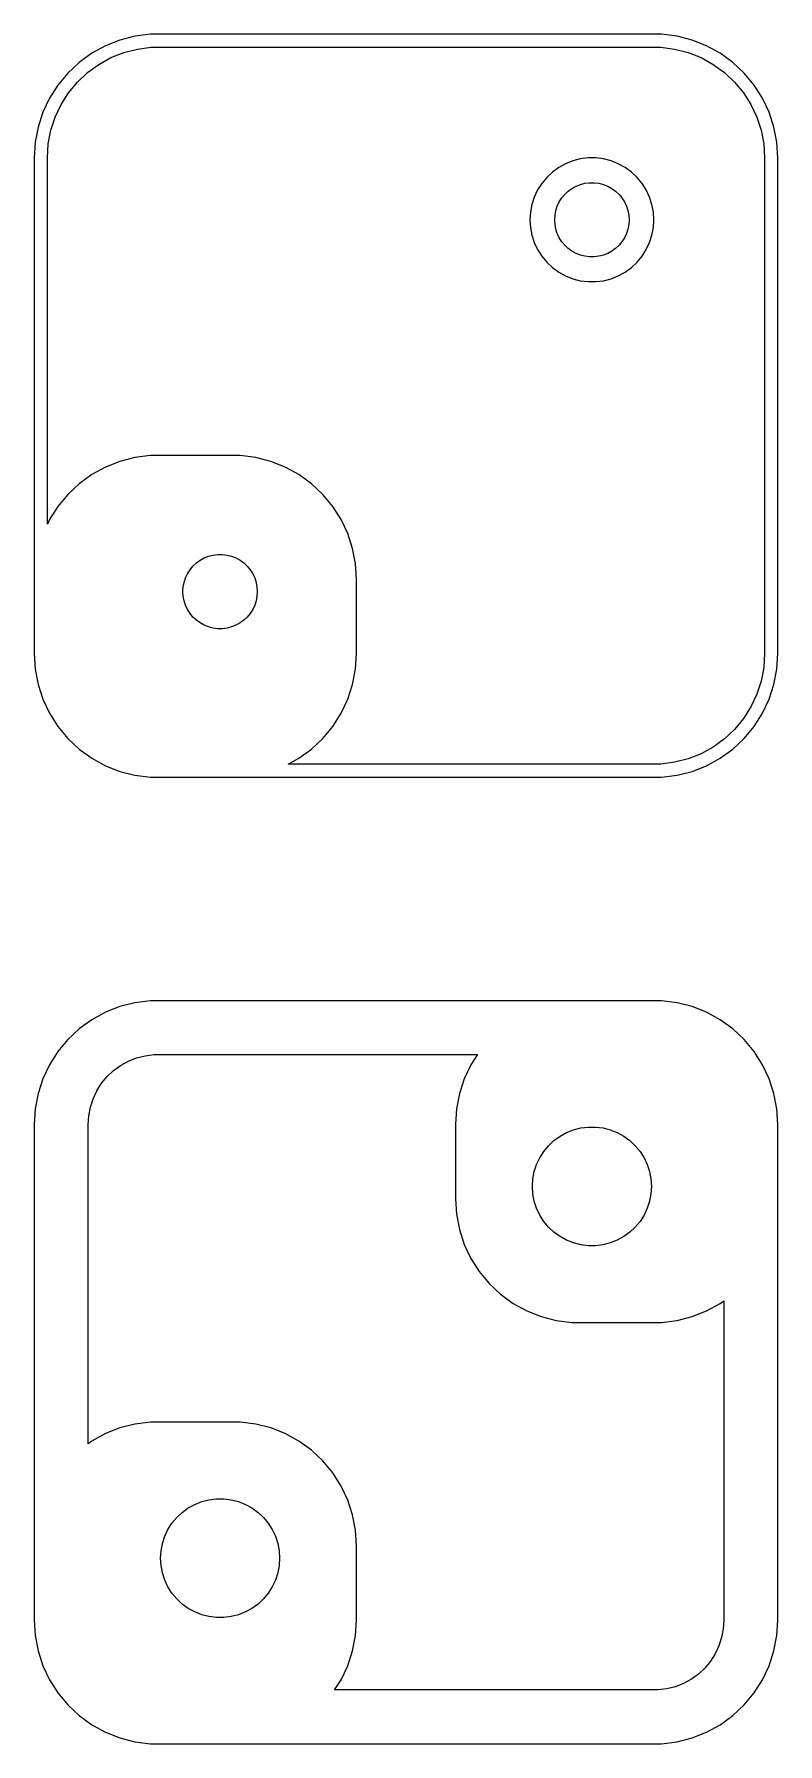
# Model space of a CAD drawing. Header units: metres. Extents: x -15 to 15, y 63 to 132.
import ezdxf

# ---------------------------------------------------------------- set-up
doc = ezdxf.new("R2010")
doc.units = ezdxf.units.M

msp = doc.modelspace()

# ---------------------------------------------------------------- linework, layer by layer
for p, q in [((-11.5451, 131.755), (-12.1289, 131.524)), ((-10.9369, 131.911), (-11.5451, 131.755)), ((-10.3139, 131.99), (-10.9369, 131.911)), ((10.3139, 131.99), (-10.3139, 131.99)), ((10.9369, 131.911), (10.3139, 131.99)), ((11.5451, 131.755), (10.9369, 131.911)), ((12.1289, 131.524), (11.5451, 131.755)), ((-12.6791, 131.222), (-13.1871, 130.853)), ((-12.1289, 131.524), (-12.6791, 131.222)), ((-11.9026, 131.043), (-11.3808, 131.25)), ((-11.3808, 131.25), (-10.8373, 131.389)), ((-10.8373, 131.389), (-10.2806, 131.46)), ((-10.2806, 131.46), (10.2806, 131.46)), ((10.2806, 131.46), (10.8373, 131.389)), ((10.8373, 131.389), (11.3808, 131.25)), ((11.3808, 131.25), (11.9026, 131.043)), ((12.6791, 131.222), (12.1289, 131.524)), ((13.1871, 130.853), (12.6791, 131.222)), ((-13.6448, 130.423), (-14.0451, 129.939)), ((-13.1871, 130.853), (-13.6448, 130.423)), ((-13.2574, 130.059), (-12.8483, 130.443)), ((-12.8483, 130.443), (-12.3944, 130.773)), ((-12.3944, 130.773), (-11.9026, 131.043)), ((11.9026, 131.043), (12.3944, 130.773)), ((12.3944, 130.773), (12.8483, 130.443)), ((12.8483, 130.443), (13.2574, 130.059)), ((13.6448, 130.423), (13.1871, 130.853)), ((14.0451, 129.939), (13.6448, 130.423)), ((-14.0451, 129.939), (-14.3815, 129.409)), ((-13.6151, 129.627), (-13.2574, 130.059)), ((13.2574, 130.059), (13.6151, 129.627)), ((14.3815, 129.409), (14.0451, 129.939)), ((-14.3815, 129.409), (-14.6489, 128.841)), ((-14.1547, 128.645), (-13.9158, 129.153)), ((-13.9158, 129.153), (-13.6151, 129.627)), ((13.6151, 129.627), (13.9158, 129.153)), ((13.9158, 129.153), (14.1547, 128.645)), ((14.6489, 128.841), (14.3815, 129.409)), ((-14.6489, 128.841), (-14.8429, 128.243)), ((-14.3281, 128.111), (-14.1547, 128.645)), ((14.1547, 128.645), (14.3281, 128.111)), ((14.8429, 128.243), (14.6489, 128.841)), ((-14.9606, 127.627), (-15, 127)), ((-14.8429, 128.243), (-14.9606, 127.627)), ((-14.4333, 127.56), (-14.3281, 128.111)), ((14.3281, 128.111), (14.4333, 127.56)), ((14.9606, 127.627), (14.8429, 128.243)), ((15, 127), (14.9606, 127.627)), ((-15, 127), (-15, 107)), ((-14.4685, 127), (-14.4333, 127.56)), ((-14.4685, 112.224), (-14.4685, 127)), ((7.03154, 126.956), (6.72745, 126.878)), ((7.34302, 126.995), (7.03154, 126.956)), ((7.65697, 126.995), (7.34302, 126.995)), ((7.96844, 126.956), (7.65697, 126.995)), ((8.27254, 126.878), (7.96844, 126.956)), ((14.4333, 127.56), (14.4685, 127)), ((14.4685, 127), (14.4685, 107)), ((15, 107), (15, 127)), ((5.90643, 126.426), (5.67757, 126.211)), ((6.16043, 126.611), (5.90643, 126.426)), ((6.43555, 126.762), (6.16043, 126.611)), ((6.72745, 126.878), (6.43555, 126.762)), ((8.56444, 126.762), (8.27254, 126.878)), ((8.83955, 126.611), (8.56444, 126.762)), ((9.09355, 126.426), (8.83955, 126.611)), ((9.32242, 126.211), (9.09355, 126.426)), ((5.30922, 125.704), (5.17555, 125.42)), ((5.47745, 125.969), (5.30922, 125.704)), ((5.67757, 126.211), (5.47745, 125.969)), ((6.40654, 125.527), (6.54385, 125.656)), ((6.54385, 125.656), (6.69626, 125.766)), ((6.69626, 125.766), (6.86133, 125.857)), ((6.86133, 125.857), (7.03647, 125.927)), ((7.03647, 125.927), (7.21892, 125.973)), ((7.21892, 125.973), (7.40581, 125.997)), ((7.40581, 125.997), (7.59418, 125.997)), ((7.59418, 125.997), (7.78107, 125.973)), ((7.78107, 125.973), (7.96352, 125.927)), ((7.96352, 125.927), (8.13866, 125.857)), ((8.13866, 125.857), (8.30373, 125.766)), ((8.30373, 125.766), (8.45613, 125.656)), ((8.45613, 125.656), (8.59344, 125.527)), ((9.52254, 125.969), (9.32242, 126.211)), ((9.69077, 125.704), (9.52254, 125.969)), ((9.82443, 125.42), (9.69077, 125.704)), ((5.07854, 125.122), (5.0197, 124.813)), ((5.17555, 125.42), (5.07854, 125.122)), ((6.01183, 124.688), (6.04712, 124.873)), ((6.04712, 124.873), (6.10533, 125.052)), ((6.10533, 125.052), (6.18553, 125.223)), ((6.18553, 125.223), (6.28647, 125.382)), ((6.28647, 125.382), (6.40654, 125.527)), ((8.59344, 125.527), (8.71352, 125.382)), ((8.71352, 125.382), (8.81445, 125.223)), ((8.81445, 125.223), (8.89465, 125.052)), ((8.89465, 125.052), (8.95287, 124.873)), ((8.95287, 124.873), (8.98816, 124.688)), ((9.92145, 125.122), (9.82443, 125.42)), ((9.98029, 124.813), (9.92145, 125.122)), ((5.0197, 124.813), (5, 124.5)), ((5, 124.5), (5.0197, 124.187)), ((5.0197, 124.187), (5.07854, 123.878)), ((6, 124.5), (6.01183, 124.688)), ((6.01183, 124.312), (6, 124.5)), ((6.04712, 124.127), (6.01183, 124.312)), ((8.98816, 124.312), (8.95287, 124.127)), ((8.98816, 124.688), (9, 124.5)), ((9, 124.5), (8.98816, 124.312)), ((9.92145, 123.878), (9.98029, 124.187)), ((10, 124.5), (9.98029, 124.813)), ((9.98029, 124.187), (10, 124.5)), ((5.07854, 123.878), (5.17555, 123.58)), ((5.17555, 123.58), (5.30922, 123.296)), ((6.10533, 123.948), (6.04712, 124.127)), ((6.18553, 123.777), (6.10533, 123.948)), ((6.28647, 123.618), (6.18553, 123.777)), ((6.40654, 123.473), (6.28647, 123.618)), ((8.71352, 123.618), (8.59344, 123.473)), ((8.81445, 123.777), (8.71352, 123.618)), ((8.89465, 123.948), (8.81445, 123.777)), ((8.95287, 124.127), (8.89465, 123.948)), ((9.69077, 123.296), (9.82443, 123.58)), ((9.82443, 123.58), (9.92145, 123.878)), ((5.30922, 123.296), (5.47745, 123.031)), ((5.47745, 123.031), (5.67757, 122.789)), ((5.67757, 122.789), (5.90643, 122.574)), ((6.54385, 123.344), (6.40654, 123.473)), ((6.69626, 123.234), (6.54385, 123.344)), ((6.86133, 123.143), (6.69626, 123.234)), ((7.03647, 123.073), (6.86133, 123.143)), ((7.21892, 123.027), (7.03647, 123.073)), ((7.40581, 123.003), (7.21892, 123.027)), ((7.59418, 123.003), (7.40581, 123.003)), ((7.78107, 123.027), (7.59418, 123.003)), ((7.96352, 123.073), (7.78107, 123.027)), ((8.13866, 123.143), (7.96352, 123.073)), ((8.30373, 123.234), (8.13866, 123.143)), ((8.45613, 123.344), (8.30373, 123.234)), ((8.59344, 123.473), (8.45613, 123.344)), ((9.09355, 122.574), (9.32242, 122.789)), ((9.32242, 122.789), (9.52254, 123.031)), ((9.52254, 123.031), (9.69077, 123.296)), ((5.90643, 122.574), (6.16043, 122.389)), ((6.16043, 122.389), (6.43555, 122.238)), ((6.43555, 122.238), (6.72745, 122.122)), ((6.72745, 122.122), (7.03154, 122.044)), ((7.96844, 122.044), (8.27254, 122.122)), ((8.27254, 122.122), (8.56444, 122.238)), ((8.56444, 122.238), (8.83955, 122.389)), ((8.83955, 122.389), (9.09355, 122.574)), ((7.03154, 122.044), (7.34302, 122.005)), ((7.34302, 122.005), (7.65697, 122.005)), ((7.65697, 122.005), (7.96844, 122.044)), ((-12.1289, 114.524), (-12.6791, 114.222)), ((-11.5451, 114.755), (-12.1289, 114.524)), ((-10.9369, 114.911), (-11.5451, 114.755)), ((-10.3139, 114.99), (-10.9369, 114.911)), ((-6.68604, 114.99), (-10.3139, 114.99)), ((-6.06308, 114.911), (-6.68604, 114.99)), ((-5.45491, 114.755), (-6.06308, 114.911)), ((-4.87109, 114.524), (-5.45491, 114.755)), ((-4.32086, 114.222), (-4.87109, 114.524)), ((-13.1871, 113.853), (-13.6448, 113.423)), ((-12.6791, 114.222), (-13.1871, 113.853)), ((-3.81287, 113.853), (-4.32086, 114.222)), ((-3.35515, 113.423), (-3.81287, 113.853)), ((-13.6448, 113.423), (-14.0451, 112.939)), ((-2.95491, 112.939), (-3.35515, 113.423)), ((-14.0451, 112.939), (-14.3815, 112.409)), ((-2.61845, 112.409), (-2.95491, 112.939)), ((-14.3815, 112.409), (-14.4685, 112.224)), ((-2.3511, 111.841), (-2.61845, 112.409)), ((-2.15707, 111.243), (-2.3511, 111.841)), ((-2.03941, 110.627), (-2.15707, 111.243)), ((-8.81445, 110.223), (-8.71352, 110.382)), ((-8.71352, 110.382), (-8.59344, 110.527)), ((-8.59344, 110.527), (-8.45613, 110.656)), ((-8.45613, 110.656), (-8.30373, 110.766)), ((-8.30373, 110.766), (-8.13866, 110.857)), ((-8.13866, 110.857), (-7.96352, 110.927)), ((-7.96352, 110.927), (-7.78107, 110.973)), ((-7.78107, 110.973), (-7.59418, 110.997)), ((-7.59418, 110.997), (-7.40581, 110.997)), ((-7.40581, 110.997), (-7.21892, 110.973)), ((-7.21892, 110.973), (-7.03647, 110.927)), ((-7.03647, 110.927), (-6.86133, 110.857)), ((-6.86133, 110.857), (-6.69626, 110.766)), ((-6.69626, 110.766), (-6.54385, 110.656)), ((-6.54385, 110.656), (-6.40654, 110.527)), ((-6.40654, 110.527), (-6.28647, 110.382)), ((-6.28647, 110.382), (-6.18553, 110.223)), ((-2, 110), (-2.03941, 110.627)), ((-9, 109.5), (-8.98816, 109.688)), ((-8.98816, 109.688), (-8.95287, 109.873)), ((-8.95287, 109.873), (-8.89465, 110.052)), ((-8.89465, 110.052), (-8.81445, 110.223)), ((-6.18553, 110.223), (-6.10533, 110.052)), ((-6.10533, 110.052), (-6.04712, 109.873)), ((-6.04712, 109.873), (-6.01183, 109.688)), ((-6.01183, 109.688), (-6, 109.5)), ((-2, 107), (-2, 110)), ((-8.98816, 109.312), (-9, 109.5)), ((-8.95287, 109.127), (-8.98816, 109.312)), ((-8.89465, 108.948), (-8.95287, 109.127)), ((-6.04712, 109.127), (-6.10533, 108.948)), ((-6.01183, 109.312), (-6.04712, 109.127)), ((-6, 109.5), (-6.01183, 109.312)), ((-8.81445, 108.777), (-8.89465, 108.948)), ((-8.71352, 108.618), (-8.81445, 108.777)), ((-8.59344, 108.473), (-8.71352, 108.618)), ((-8.45613, 108.344), (-8.59344, 108.473)), ((-8.30373, 108.234), (-8.45613, 108.344)), ((-6.54385, 108.344), (-6.69626, 108.234)), ((-6.40654, 108.473), (-6.54385, 108.344)), ((-6.28647, 108.618), (-6.40654, 108.473)), ((-6.18553, 108.777), (-6.28647, 108.618)), ((-6.10533, 108.948), (-6.18553, 108.777)), ((-8.13866, 108.143), (-8.30373, 108.234)), ((-7.96352, 108.073), (-8.13866, 108.143)), ((-7.78107, 108.027), (-7.96352, 108.073)), ((-7.59418, 108.003), (-7.78107, 108.027)), ((-7.40581, 108.003), (-7.59418, 108.003)), ((-7.21892, 108.027), (-7.40581, 108.003)), ((-7.03647, 108.073), (-7.21892, 108.027)), ((-6.86133, 108.143), (-7.03647, 108.073)), ((-6.69626, 108.234), (-6.86133, 108.143)), ((-15, 107), (-14.9606, 106.373)), ((-2.03941, 106.373), (-2, 107)), ((14.4685, 107), (14.4333, 106.44)), ((14.9606, 106.373), (15, 107)), ((-14.9606, 106.373), (-14.8429, 105.757)), ((-2.15707, 105.757), (-2.03941, 106.373)), ((14.4333, 106.44), (14.3281, 105.889)), ((14.8429, 105.757), (14.9606, 106.373)), ((-14.8429, 105.757), (-14.6489, 105.159)), ((-2.3511, 105.159), (-2.15707, 105.757)), ((14.3281, 105.889), (14.1547, 105.355)), ((14.6489, 105.159), (14.8429, 105.757)), ((-14.6489, 105.159), (-14.3815, 104.591)), ((-2.61845, 104.591), (-2.3511, 105.159)), ((14.1547, 105.355), (13.9158, 104.847)), ((14.3815, 104.591), (14.6489, 105.159)), ((-14.3815, 104.591), (-14.0451, 104.061)), ((-2.95491, 104.061), (-2.61845, 104.591)), ((13.6151, 104.373), (13.2574, 103.941)), ((13.9158, 104.847), (13.6151, 104.373)), ((14.0451, 104.061), (14.3815, 104.591)), ((-14.0451, 104.061), (-13.6448, 103.577)), ((-13.6448, 103.577), (-13.1871, 103.147)), ((-3.81287, 103.147), (-3.35515, 103.577)), ((-3.35515, 103.577), (-2.95491, 104.061)), ((12.8483, 103.557), (12.3944, 103.227)), ((13.2574, 103.941), (12.8483, 103.557)), ((13.1871, 103.147), (13.6448, 103.577)), ((13.6448, 103.577), (14.0451, 104.061)), ((-13.1871, 103.147), (-12.6791, 102.778)), ((-4.32086, 102.778), (-3.81287, 103.147)), ((11.9026, 102.957), (11.3808, 102.75)), ((12.3944, 103.227), (11.9026, 102.957)), ((12.6791, 102.778), (13.1871, 103.147)), ((-12.6791, 102.778), (-12.1289, 102.476)), ((-12.1289, 102.476), (-11.5451, 102.245)), ((-11.5451, 102.245), (-10.9369, 102.089)), ((-4.75392, 102.54), (-4.32086, 102.778)), ((10.2806, 102.54), (-4.75392, 102.54)), ((10.8373, 102.611), (10.2806, 102.54)), ((11.3808, 102.75), (10.8373, 102.611)), ((10.9369, 102.089), (11.5451, 102.245)), ((11.5451, 102.245), (12.1289, 102.476)), ((12.1289, 102.476), (12.6791, 102.778)), ((-10.9369, 102.089), (-10.3139, 102.01)), ((-10.3139, 102.01), (10.3139, 102.01)), ((10.3139, 102.01), (10.9369, 102.089)), ((-12.1289, 92.5241), (-12.6791, 92.2216)), ((-11.5451, 92.7553), (-12.1289, 92.5241)), ((-10.9369, 92.9114), (-11.5451, 92.7553)), ((-10.3139, 92.9901), (-10.9369, 92.9114)), ((10.3139, 92.9901), (-10.3139, 92.9901)), ((10.9369, 92.9114), (10.3139, 92.9901)), ((11.5451, 92.7553), (10.9369, 92.9114)), ((12.1289, 92.5241), (11.5451, 92.7553)), ((12.6791, 92.2216), (12.1289, 92.5241)), ((-13.1871, 91.8526), (-13.6448, 91.4227)), ((-12.6791, 92.2216), (-13.1871, 91.8526)), ((13.1871, 91.8526), (12.6791, 92.2216)), ((13.6448, 91.4227), (13.1871, 91.8526)), ((-13.6448, 91.4227), (-14.0451, 90.9389)), ((14.0451, 90.9389), (13.6448, 91.4227)), ((-14.3815, 90.4088), (-14.6489, 89.8406)), ((-14.0451, 90.9389), (-14.3815, 90.4088)), ((-11.7997, 90.1755), (-11.5128, 90.3839)), ((-11.5128, 90.3839), (-11.2021, 90.5547)), ((-11.2021, 90.5547), (-10.8725, 90.6852)), ((-10.8725, 90.6852), (-10.5291, 90.7734)), ((-10.5291, 90.7734), (-10.1773, 90.8178)), ((-10.1773, 90.8178), (2.87805, 90.8178)), ((2.61845, 90.4088), (2.3511, 89.8406)), ((2.87805, 90.8178), (2.61845, 90.4088)), ((14.3815, 90.4088), (14.0451, 90.9389)), ((14.6489, 89.8406), (14.3815, 90.4088)), ((-14.6489, 89.8406), (-14.8429, 89.2434)), ((-12.2842, 89.6595), (-12.0582, 89.9328)), ((-12.0582, 89.9328), (-11.7997, 90.1755)), ((2.3511, 89.8406), (2.15707, 89.2434)), ((14.8429, 89.2434), (14.6489, 89.8406)), ((-14.8429, 89.2434), (-14.9606, 88.6267)), ((-12.7347, 88.7021), (-12.6251, 89.0394)), ((-12.6251, 89.0394), (-12.4742, 89.3602)), ((-12.4742, 89.3602), (-12.2842, 89.6595)), ((2.15707, 89.2434), (2.03941, 88.6267)), ((14.9606, 88.6267), (14.8429, 89.2434)), ((-14.9606, 88.6267), (-15, 88)), ((-12.8234, 88), (-12.8011, 88.3539)), ((-12.8011, 88.3539), (-12.7347, 88.7021)), ((2.03941, 88.6267), (2, 88)), ((15, 88), (14.9606, 88.6267)), ((-15, 88), (-15, 68)), ((-12.8234, 75.1168), (-12.8234, 88)), ((2, 88), (2, 85)), ((6.214, 87.5264), (6.47812, 87.6716)), ((6.47812, 87.6716), (6.75835, 87.7825)), ((6.75835, 87.7825), (7.05028, 87.8575)), ((7.05028, 87.8575), (7.34929, 87.8953)), ((7.34929, 87.8953), (7.6507, 87.8953)), ((7.6507, 87.8953), (7.94971, 87.8575)), ((7.94971, 87.8575), (8.24164, 87.7825)), ((8.24164, 87.7825), (8.52187, 87.6716)), ((8.52187, 87.6716), (8.78598, 87.5264)), ((15, 68), (15, 88)), ((5.55835, 86.9107), (5.75047, 87.1429)), ((5.75047, 87.1429), (5.97017, 87.3492)), ((5.97017, 87.3492), (6.214, 87.5264)), ((8.78598, 87.5264), (9.02982, 87.3492)), ((9.02982, 87.3492), (9.24951, 87.1429)), ((9.24951, 87.1429), (9.44164, 86.9107)), ((5.1754, 86.0968), (5.26852, 86.3835)), ((5.26852, 86.3835), (5.39685, 86.6562)), ((5.39685, 86.6562), (5.55835, 86.9107)), ((9.44164, 86.9107), (9.60313, 86.6562)), ((9.60313, 86.6562), (9.73146, 86.3835)), ((9.73146, 86.3835), (9.82458, 86.0968)), ((5.09999, 85.5), (5.11891, 85.8008)), ((5.11891, 85.8008), (5.1754, 86.0968)), ((9.82458, 86.0968), (9.88107, 85.8008)), ((9.88107, 85.8008), (9.89999, 85.5)), ((2, 85), (2.03941, 84.3733)), ((5.11891, 85.1992), (5.09999, 85.5)), ((5.1754, 84.9031), (5.11891, 85.1992)), ((5.26852, 84.6165), (5.1754, 84.9031)), ((9.82458, 84.9031), (9.73146, 84.6165)), ((9.88107, 85.1992), (9.82458, 84.9031)), ((9.89999, 85.5), (9.88107, 85.1992)), ((2.03941, 84.3733), (2.15707, 83.7565)), ((5.39685, 84.3438), (5.26852, 84.6165)), ((5.55835, 84.0893), (5.39685, 84.3438)), ((9.60313, 84.3438), (9.44164, 84.0893)), ((9.73146, 84.6165), (9.60313, 84.3438)), ((2.15707, 83.7565), (2.3511, 83.1594)), ((5.75047, 83.8571), (5.55835, 84.0893)), ((5.97017, 83.6508), (5.75047, 83.8571)), ((6.214, 83.4736), (5.97017, 83.6508)), ((6.47812, 83.3284), (6.214, 83.4736)), ((8.78598, 83.4736), (8.52187, 83.3284)), ((9.02982, 83.6508), (8.78598, 83.4736)), ((9.24951, 83.8571), (9.02982, 83.6508)), ((9.44164, 84.0893), (9.24951, 83.8571)), ((2.3511, 83.1594), (2.61845, 82.5912)), ((6.75835, 83.2175), (6.47812, 83.3284)), ((7.05028, 83.1425), (6.75835, 83.2175)), ((7.34929, 83.1047), (7.05028, 83.1425)), ((7.6507, 83.1047), (7.34929, 83.1047)), ((7.94971, 83.1425), (7.6507, 83.1047)), ((8.24164, 83.2175), (7.94971, 83.1425)), ((8.52187, 83.3284), (8.24164, 83.2175)), ((2.61845, 82.5912), (2.95491, 82.0611)), ((2.95491, 82.0611), (3.35515, 81.5773)), ((3.35515, 81.5773), (3.81287, 81.1474)), ((3.81287, 81.1474), (4.32086, 80.7784)), ((4.32086, 80.7784), (4.87109, 80.4759)), ((12.1289, 80.4759), (12.6791, 80.7784)), ((12.6791, 80.7784), (12.8234, 80.8832)), ((12.8234, 80.8832), (12.8234, 68)), ((4.87109, 80.4759), (5.45491, 80.2447)), ((5.45491, 80.2447), (6.06308, 80.0886)), ((6.06308, 80.0886), (6.68604, 80.0099)), ((10.3139, 80.0099), (10.9369, 80.0886)), ((10.9369, 80.0886), (11.5451, 80.2447)), ((11.5451, 80.2447), (12.1289, 80.4759)), ((6.68604, 80.0099), (10.3139, 80.0099)), ((-10.9369, 75.9114), (-11.5451, 75.7553)), ((-10.3139, 75.9901), (-10.9369, 75.9114)), ((-6.68604, 75.9901), (-10.3139, 75.9901)), ((-6.06308, 75.9114), (-6.68604, 75.9901)), ((-5.45491, 75.7553), (-6.06308, 75.9114)), ((-12.6791, 75.2216), (-12.8234, 75.1168)), ((-12.1289, 75.5241), (-12.6791, 75.2216)), ((-11.5451, 75.7553), (-12.1289, 75.5241)), ((-4.87109, 75.5241), (-5.45491, 75.7553)), ((-4.32086, 75.2216), (-4.87109, 75.5241)), ((-3.81287, 74.8526), (-4.32086, 75.2216)), ((-3.35515, 74.4227), (-3.81287, 74.8526)), ((-2.95491, 73.9389), (-3.35515, 74.4227)), ((-2.61845, 73.4088), (-2.95491, 73.9389)), ((-2.3511, 72.8406), (-2.61845, 73.4088)), ((-9.02982, 72.3492), (-8.78598, 72.5264)), ((-8.78598, 72.5264), (-8.52187, 72.6716)), ((-8.52187, 72.6716), (-8.24164, 72.7825)), ((-8.24164, 72.7825), (-7.94971, 72.8575)), ((-7.94971, 72.8575), (-7.6507, 72.8953)), ((-7.6507, 72.8953), (-7.34929, 72.8953)), ((-7.34929, 72.8953), (-7.05028, 72.8575)), ((-7.05028, 72.8575), (-6.75835, 72.7825)), ((-6.75835, 72.7825), (-6.47812, 72.6716)), ((-6.47812, 72.6716), (-6.214, 72.5264)), ((-6.214, 72.5264), (-5.97017, 72.3492)), ((-2.15707, 72.2435), (-2.3511, 72.8406)), ((-9.60313, 71.6562), (-9.44164, 71.9107)), ((-9.44164, 71.9107), (-9.24951, 72.1429)), ((-9.24951, 72.1429), (-9.02982, 72.3492)), ((-5.97017, 72.3492), (-5.75047, 72.1429)), ((-5.75047, 72.1429), (-5.55835, 71.9107)), ((-5.55835, 71.9107), (-5.39685, 71.6562)), ((-2.03941, 71.6267), (-2.15707, 72.2435)), ((-9.88107, 70.8008), (-9.82458, 71.0969)), ((-9.82458, 71.0969), (-9.73146, 71.3835)), ((-9.73146, 71.3835), (-9.60313, 71.6562)), ((-5.39685, 71.6562), (-5.26852, 71.3835)), ((-5.26852, 71.3835), (-5.1754, 71.0969)), ((-5.1754, 71.0969), (-5.11891, 70.8008)), ((-2, 71), (-2.03941, 71.6267)), ((-9.89999, 70.5), (-9.88107, 70.8008)), ((-9.88107, 70.1992), (-9.89999, 70.5)), ((-5.11891, 70.8008), (-5.09999, 70.5)), ((-5.09999, 70.5), (-5.11891, 70.1992)), ((-2, 68), (-2, 71)), ((-9.82458, 69.9032), (-9.88107, 70.1992)), ((-9.73146, 69.6165), (-9.82458, 69.9032)), ((-5.1754, 69.9032), (-5.26852, 69.6165)), ((-5.11891, 70.1992), (-5.1754, 69.9032)), ((-9.60313, 69.3438), (-9.73146, 69.6165)), ((-9.44164, 69.0893), (-9.60313, 69.3438)), ((-9.24951, 68.8571), (-9.44164, 69.0893)), ((-5.55835, 69.0893), (-5.75047, 68.8571)), ((-5.39685, 69.3438), (-5.55835, 69.0893)), ((-5.26852, 69.6165), (-5.39685, 69.3438)), ((-9.02982, 68.6508), (-9.24951, 68.8571)), ((-8.78598, 68.4736), (-9.02982, 68.6508)), ((-8.52187, 68.3284), (-8.78598, 68.4736)), ((-8.24164, 68.2175), (-8.52187, 68.3284)), ((-6.47812, 68.3284), (-6.75835, 68.2175)), ((-6.214, 68.4736), (-6.47812, 68.3284)), ((-5.97017, 68.6508), (-6.214, 68.4736)), ((-5.75047, 68.8571), (-5.97017, 68.6508)), ((-15, 68), (-14.9606, 67.3733)), ((-7.94971, 68.1425), (-8.24164, 68.2175)), ((-7.6507, 68.1047), (-7.94971, 68.1425)), ((-7.34929, 68.1047), (-7.6507, 68.1047)), ((-7.05028, 68.1425), (-7.34929, 68.1047)), ((-6.75835, 68.2175), (-7.05028, 68.1425)), ((-2.03941, 67.3733), (-2, 68)), ((12.8011, 67.6461), (12.7347, 67.2979)), ((12.8234, 68), (12.8011, 67.6461)), ((14.9606, 67.3733), (15, 68)), ((-14.9606, 67.3733), (-14.8429, 66.7566)), ((-2.15707, 66.7566), (-2.03941, 67.3733)), ((12.6251, 66.9606), (12.4742, 66.6398)), ((12.7347, 67.2979), (12.6251, 66.9606)), ((14.8429, 66.7566), (14.9606, 67.3733)), ((-14.8429, 66.7566), (-14.6489, 66.1594)), ((-2.3511, 66.1594), (-2.15707, 66.7566)), ((12.2842, 66.3405), (12.0582, 66.0672)), ((12.4742, 66.6398), (12.2842, 66.3405)), ((14.6489, 66.1594), (14.8429, 66.7566)), ((-14.6489, 66.1594), (-14.3815, 65.5912)), ((-14.3815, 65.5912), (-14.0451, 65.0611)), ((-2.87805, 65.1822), (-2.61845, 65.5912)), ((-2.61845, 65.5912), (-2.3511, 66.1594)), ((11.5128, 65.6161), (11.2021, 65.4453)), ((11.7997, 65.8245), (11.5128, 65.6161)), ((12.0582, 66.0672), (11.7997, 65.8245)), ((14.0451, 65.0611), (14.3815, 65.5912)), ((14.3815, 65.5912), (14.6489, 66.1594)), ((-14.0451, 65.0611), (-13.6448, 64.5773)), ((10.1773, 65.1822), (-2.87805, 65.1822)), ((10.5291, 65.2266), (10.1773, 65.1822)), ((10.8725, 65.3148), (10.5291, 65.2266)), ((11.2021, 65.4453), (10.8725, 65.3148)), ((13.6448, 64.5773), (14.0451, 65.0611)), ((-13.6448, 64.5773), (-13.1871, 64.1474)), ((13.1871, 64.1474), (13.6448, 64.5773)), ((-13.1871, 64.1474), (-12.6791, 63.7784)), ((-12.6791, 63.7784), (-12.1289, 63.4759)), ((-12.1289, 63.4759), (-11.5451, 63.2447)), ((11.5451, 63.2447), (12.1289, 63.4759)), ((12.1289, 63.4759), (12.6791, 63.7784)), ((12.6791, 63.7784), (13.1871, 64.1474)), ((-11.5451, 63.2447), (-10.9369, 63.0886)), ((-10.9369, 63.0886), (-10.3139, 63.0099)), ((-10.3139, 63.0099), (10.3139, 63.0099)), ((10.3139, 63.0099), (10.9369, 63.0886)), ((10.9369, 63.0886), (11.5451, 63.2447))]:
    msp.add_line(p, q)

doc.saveas('drawing.dxf')
